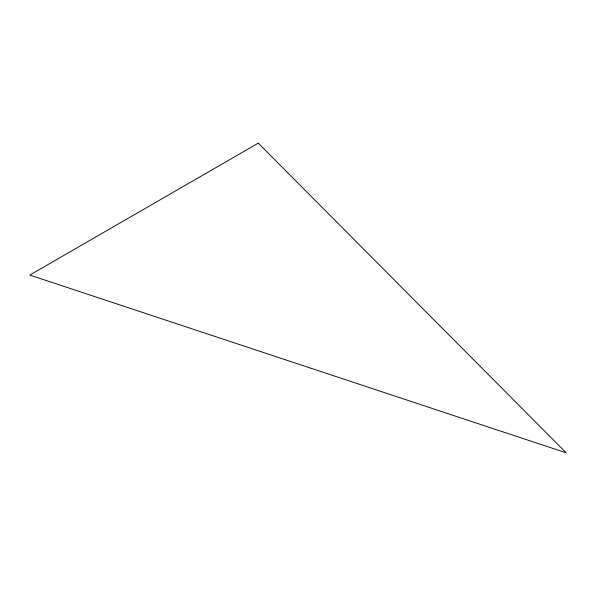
<?xml version="1.0" encoding="UTF-8"?>
<svg xmlns="http://www.w3.org/2000/svg" width="596" height="596" viewBox="0 0 596 596"><rect width="100%" height="100%" fill="white"/><g stroke="black" fill="none" stroke-linecap="round" stroke-linejoin="round"><path stroke-width="0.89" d="M258.284 143.159L29.8 275.069L566.2 452.841L258.284 143.159"/></g></svg>
